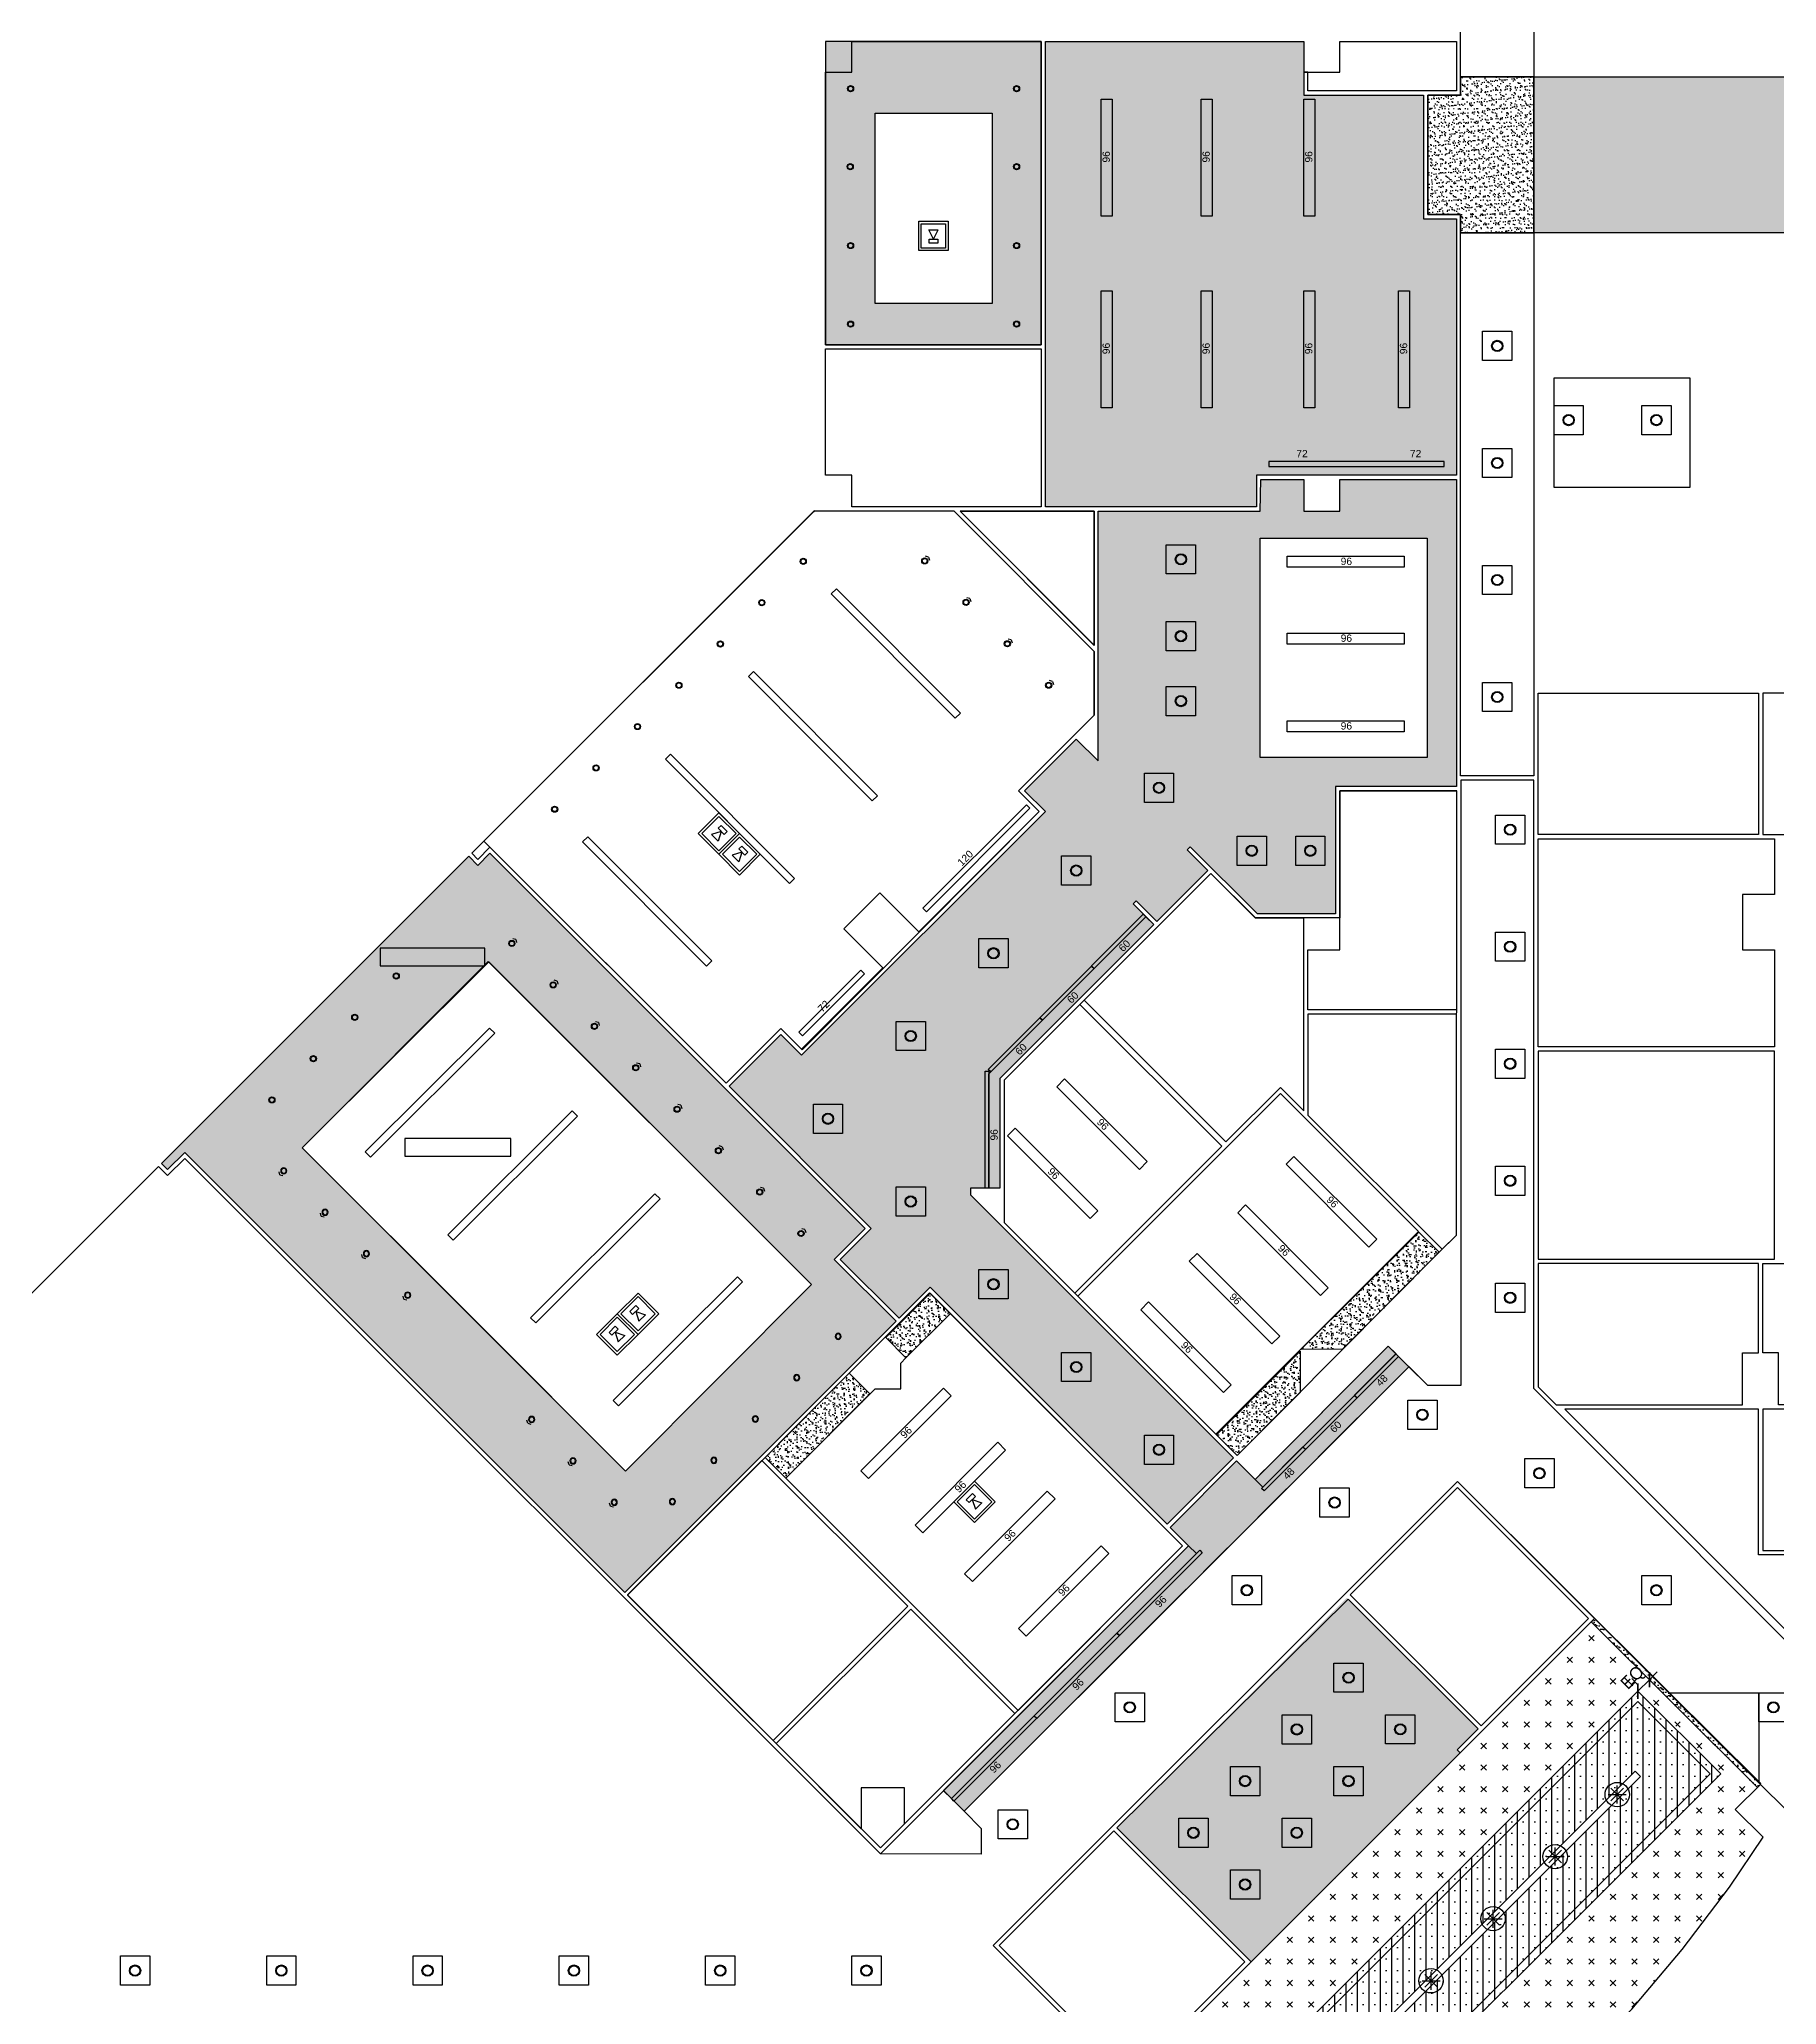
# Model space of a CAD drawing. Header units: inches. Extents: x 12 to 4427, y 13 to 4428.
# Drawn here: x 2248 to 3673, y 980 to 2592 of the extents above; entities that cross this region are included whole.
import ezdxf

# ---------------------------------------------------------------- set-up
doc = ezdxf.new("R2010")
doc.units = ezdxf.units.IN
doc.header["$LTSCALE"] = 96
doc.header["$MEASUREMENT"] = 0
for name, color, linetype in [('A-ANNO-DIMS', 4, 'Continuous'), ('A-Clng-Grid-Exst', 11, 'Continuous'), ('A-Clng-Neww', 94, 'Continuous'), ('A-Clng-Patt', 13, 'Continuous'), ('A-Grid-Clip', 231, 'Continuous'), ('A-Lite-Exst', 55, 'Continuous')]:
    doc.layers.add(name, color=color, linetype=linetype)
doc.styles.add('XFINE_0', font='swissl.ttf')
doc.styles.add('XFINE_1-8', font='swissl.ttf', dxfattribs={"height": 10})
doc.dimstyles.new('OTJ_1-8', dxfattribs={"dimscale": 96, "dimtxt": 0.09375, "dimasz": 0.09375, "dimexe": 0.0625, "dimexo": 0.15625, "dimgap": 0.046875, "dimtad": 1, "dimdec": 1, "dimzin": 3, "dimdsep": 46, "dimlunit": 4, "dimtxsty": 'XFINE_1-8', "dimblk": 'ARCHTICK', "dimcen": 0.09, "dimdle": 0.0625, "dimclrd": 15, "dimclre": 15, "dimclrt": 7, "dimadec": 0, "dimazin": 0, "dimtfac": 0.75, "dimtdec": 1, "dimtix": 1, "dimtmove": 1, "dimatfit": 3, "dimfxl": 1, "dimfrac": 1, "dimtolj": 1, "dimtzin": 0, "dimarcsym": 0})

# ---------------------------------------------------------------- blocks, each defined once
blk = doc.blocks.new('A$C47CC4072')
blk.add_lwpolyline([(0.1, 72), (9.1, 72), (9.1, -24), (0.1, -24)], close=True)
at = {"insert": (8, 23.4), "char_height": 6, "width": 11.781, "attachment_point": 2, "rotation": 270, "style": 'XFINE_0'}
blk.add_mtext('96', dxfattribs=at)
blk = doc.blocks.new('A$C26354C7F')
for radius in [4.62, 4]:
    blk.add_circle((4.6, 13.8), radius)
at = {"layer": 'DefPoints'}
blk.add_lwpolyline([(-7.4, 25.8), (16.6, 25.8), (16.6, 1.8), (-7.4, 1.8)], close=True, dxfattribs=at)
blk = doc.blocks.new('PENDANT (2)')
for p, q in [((-7.4, 0), (7.4, 0)), ((-5.2, 5.2), (5.2, -5.2)), ((-5.2, -5.2), (5.2, 5.2)), ((0, -7.4), (0, 7.4))]:
    blk.add_line(p, q)
blk.add_circle((0, 0), 10)
blk = doc.blocks.new('4W')
for q in [(3.2, 2.2), (3.2, -2.2)]:
    blk.add_line((4.5, 0), q)
for radius in [2.5, 2]:
    blk.add_circle((0, 0), radius)
blk = doc.blocks.new('4D')
for radius in [2.5, 2]:
    blk.add_circle((0, 0), radius)
blk = doc.blocks.new('_ArchTick')
at = {"color": 0, "linetype": 'ByBlock', "const_width": 0.15}
blk.add_lwpolyline([(-0.5, -0.5), (0.5, 0.5)], dxfattribs=at)
blk = doc.blocks.new('*D229')
at = {"layer": 'A-ANNO-DIMS', "color": 15, "lineweight": -2, "transparency": 16777216}
for p, q in [((3548.8, 1247.7), (3555.2, 1241.4)), ((3558.2, 1257.1), (3564.6, 1250.8)), ((3559.4, 1237.1), (3568.8, 1246.5)), ((3568.8, 1246.5), (3575.2, 1252.9)), ((3559.4, 1237.1), (3553, 1230.8))]:
    blk.add_line(p, q, dxfattribs=at)
at = {"layer": 'DefPoints', "color": 0, "transparency": 16777216}
for p in [(3568.8, 1246.5), (3568.8, 1246.5), (3559.4, 1237.1)]:
    blk.add_point(p, dxfattribs=at)
at = {"layer": 'A-ANNO-DIMS', "color": 15, "lineweight": -2, "transparency": 16777216, "xscale": 9, "yscale": 9, "zscale": 9}
for p, rotation in [((3559.4, 1237.1), 44.99999999999792), ((3568.8, 1246.5), 224.9999999999979)]:
    blk.add_blockref('_ArchTick', p, dxfattribs=dict(at, rotation=rotation))
at = {"layer": 'A-ANNO-DIMS', "color": 7, "transparency": 16777216, "insert": (3557, 1248.9), "char_height": 10, "attachment_point": 5, "rotation": 45, "style": 'XFINE_1-8'}
blk.add_mtext('\\A1;EQ.', dxfattribs=at)
blk = doc.blocks.new('A$C665C028A')
blk.add_lwpolyline([(0, 2.1), (67.9, 70), (70, 67.9), (2.1, 0)], close=True)
at = {"insert": (33.9, 30), "char_height": 6, "attachment_point": 2, "rotation": 45, "style": 'XFINE_0'}
blk.add_mtext_dynamic_manual_height_columns('96', width=2.881, gutter_width=50, heights=[0], dxfattribs=at)
blk = doc.blocks.new('A$C379E5C75')
blk.add_lwpolyline([(0, 2.1), (42.4, 44.5), (44.5, 42.4), (2.1, 0)], close=True)
at = {"insert": (24.8, 20.8), "char_height": 6, "attachment_point": 2, "rotation": 45, "style": 'XFINE_0'}
blk.add_mtext_dynamic_manual_height_columns('60', width=2.881, gutter_width=50, heights=[0], dxfattribs=at)
blk = doc.blocks.new('A$C78CD5D5E')
blk.add_lwpolyline([(0, 2.1), (33.9, 36.1), (36.1, 33.9), (2.1, 0)], close=True)
at = {"insert": (20.2, 16.4), "char_height": 6, "attachment_point": 2, "rotation": 45, "style": 'XFINE_0'}
blk.add_mtext_dynamic_manual_height_columns('48', width=2.881, gutter_width=50, heights=[0], dxfattribs=at)
blk = doc.blocks.new('proj')
for points in [[(0, -24), (24, -24), (24, 0), (0, 0)], [(2, -22), (22, -22), (22, -2), (2, -2)], [(8.4, -18), (15.6, -18), (15.6, -14.6), (8.4, -14.6)]]:
    blk.add_lwpolyline(points, close=True)
for points in [[(12, -14.6), (8.2, -7.1)], [(15.8, -7.1), (8.2, -7.1)], [(12, -14.6), (15.8, -7.1)]]:
    blk.add_lwpolyline(points)

msp = doc.modelspace()

# ---------------------------------------------------------------- hatches: boundary and pattern name
at = {"layer": 'A-Clng-Patt'}
h = msp.add_hatch(dxfattribs=at)
h.set_pattern_fill('AR-SAND', color=256, scale=3, style=0)
h.paths.add_polyline_path([(3069.99, 2590.54), (2892.99, 2590.54), (2892.99, 2341.75), (3069.99, 2341.75)])
h.paths.add_polyline_path([(2933.76, 2453.56), (2933.76, 2375.56), (3029.76, 2375.56), (3029.76, 2531.56), (2933.76, 2531.56), (2933.76, 2496.94)], flags=16)
h = msp.add_hatch(dxfattribs=at)
h.set_pattern_fill('AR-SAND', color=256, scale=3, style=0)
h.paths.add_polyline_path([(3410.49, 2234.75), (3246.56, 2234.75), (3246.56, 2208.75), (3073.49, 2208.75), (3073.49, 2590.54), (3285.25, 2590.54), (3285.25, 2546.5), (3383.65, 2546.5), (3383.65, 2445), (3410.49, 2445)])
h = msp.add_hatch(dxfattribs=at)
h.set_pattern_fill('AR-SAND', color=256, scale=3, style=0)
h.paths.add_polyline_path([(3413.99, 2433.5), (3473.99, 2433.5), (3473.99, 2561.5), (3413.99, 2561.5), (3413.99, 2546.5), (3387.15, 2546.5), (3387.15, 2448.5), (3413.99, 2448.5)])
h = msp.add_hatch(dxfattribs=at)
h.set_pattern_fill('AR-SAND', color=256, scale=1.5, style=0)
h.set_pattern_definition([(37.5, (0, 0), (-0.09449, 2.8902357), [0, -2.28, 0, -2.55, 0, -2.4375]), (7.5, (0, 0), (2.654665, 4.233219), [0, -1.23, 0, -2.055, 0, -0.7875]), (327.5, (-1.845, 0), (4.6712128, 0.0084886), [0, -0.75, 0, -2.7, 0, -3.525]), (317.5, (-1.845, 0), (4.50919, 1.3165133), [0, -0.375, 0, -1.77, 0, -2.025])])
h.paths.add_polyline_path([(3842.49, 2433.5), (3473.99, 2433.5), (3473.99, 2561.5), (3842.49, 2561.5)])
h = msp.add_hatch(dxfattribs=at)
h.set_pattern_fill('AR-SAND', color=256, scale=3, style=0)
h.paths.add_polyline_path([(3227.74, 1428.45), (3173.3, 1374), (2978.78, 1568.52), (2953.32, 1543.06), (2905.08, 1591.31), (2930.53, 1616.77), (2813.9, 1733.39), (2856.29, 1775.78), (2873.31, 1758.86), (3073.31, 1958.86), (3056.29, 1975.79), (3098.72, 2018.21), (3116.76, 2000.28), (3116.76, 2205.25), (3249.59, 2205.25), (3250.06, 2231.25), (3285.25, 2231.25), (3285.25, 2205.25), (3314.75, 2205.25), (3314.75, 2231.25), (3410.49, 2231.25), (3410.49, 1979.33), (3311.25, 1979.33), (3311.25, 1874.75), (3247.24, 1874.75), (3192.11, 1929.87), (3189.63, 1927.4), (3206.6, 1910.43), (3164.68, 1868.5), (3147.71, 1885.48), (3145.24, 1883), (3162.21, 1866.03), (3036.01, 1739.83), (3036.01, 1649.86), (3012.01, 1649.86), (3012.01, 1644.18)])
h.paths.add_polyline_path([(3386.49, 2183), (3249.59, 2183), (3249.59, 2003.08), (3386.5, 2003.08)], flags=16)
h = msp.add_hatch(dxfattribs=at)
h.set_pattern_fill('AR-SAND', color=256, scale=3, style=0)
h.paths.add_polyline_path([(2463.7, 1682.83), (2616.32, 1835.87), (2881.44, 1570.76), (2729.02, 1417.73)], flags=16)
h.paths.add_polyline_path([(2348.26, 1669.95), (2353.22, 1664.99), (2367.36, 1679.13), (2728.31, 1318.18), (2950.84, 1540.6), (2900.12, 1591.31), (2925.58, 1616.77), (2617.76, 1924.59), (2607.77, 1914.6), (2600.34, 1922.04)])
h = msp.add_hatch(dxfattribs=at)
h.set_pattern_fill('AR-SAND', color=256, scale=3, angle=315, style=0)
h.paths.add_polyline_path([(3396.43, 1597.14), (3379.82, 1613.75), (3283.1, 1517.75), (3317.4, 1518.1)])
h = msp.add_hatch(dxfattribs=at)
h.set_pattern_fill('AR-SAND', color=256, scale=3, angle=315, style=0)
h.paths.add_polyline_path([(2958.97, 1510.53), (2942.35, 1527.15), (2978.78, 1563.57), (2995.39, 1546.95)])
h = msp.add_hatch(dxfattribs=at)
h.set_pattern_fill('AR-SAND', color=256, scale=3, style=0)
h.paths.add_polyline_path([(2989.8, 1155.52), (3006.77, 1138.55), (3371.5, 1503.28), (3354.61, 1520.17), (3245.32, 1410.87), (3230.22, 1425.97), (3175.77, 1371.52), (3190.87, 1356.43)])
h = msp.add_hatch(dxfattribs=at)
h.set_pattern_fill('AR-SAND', color=256, scale=3, angle=315, style=0)
h.paths.add_polyline_path([(3282.25, 1516.19), (3282.25, 1482.25), (3230.57, 1430.57), (3213.6, 1447.54)])
h = msp.add_hatch(dxfattribs=at)
h.set_pattern_fill('AR-SAND', color=256, scale=3, angle=315, style=0)
h.paths.add_polyline_path([(2929.47, 1481.03), (2912.5, 1498), (2843.39, 1428.89), (2860.36, 1411.92)])
h = msp.add_hatch(dxfattribs=at)
h.set_pattern_fill('AR-SAND', color=256, scale=3, style=0)
h.set_pattern_definition([(37.5, (12.826, -13.027), (-0.18898, 5.7804713), [0, -4.56, 0, -5.1, 0, -4.875]), (7.5, (12.826, -13.027), (5.30933, 8.466438), [0, -2.46, 0, -4.11, 0, -1.575]), (327.5, (9.136, -13.027), (9.3424256, 0.016977), [0, -1.5, 0, -5.4, 0, -7.05]), (317.5, (9.136, -13.027), (9.01838, 2.633027), [0, -0.75, 0, -3.54, 0, -4.05])])
h.paths.add_polyline_path([(3241.85, 1015.03), (3413.33, 1186.51), (3410.85, 1188.98), (3428.06, 1206.19), (3320.58, 1313.67), (3131.89, 1124.98)])
h = msp.add_hatch(dxfattribs=at)
h.set_pattern_fill('CROSS', color=256, scale=50, style=0)
h.set_pattern_definition([(315, (3130.145, 929.178), (17.67767, -2e-14), [6.25, -18.75]), (45, (3130.145, 924.759), (2e-14, 17.67767), [6.25, -18.75])])
h.paths.add_polyline_path([(3657.32, 1158.16), (3657.4, 1158.08), (3521.12, 1294.13), (3333.43, 1106.45), (3145.63, 918.65), (3281.8, 782.47), (3299.98, 800.67), (3322.74, 777.93), (3363.67, 805.5), (3414.8, 844.19), (3463.72, 885.63), (3510.29, 929.7), (3554.36, 976.27), (3595.8, 1025.19), (3634.49, 1076.32), (3662.06, 1117.25), (3639.3, 1139.99)])
h.paths.add_polyline_path([(3272.06, 814.03), (3204.18, 881.91), (3560.56, 1238.29), (3628.44, 1170.41)], flags=16)
h = msp.add_hatch(dxfattribs=at)
h.set_pattern_fill('AR-SAND', color=256, scale=3, style=0)
h.paths.add_polyline_path([(3521.11, 1294.13), (3657.41, 1158.08), (3659.88, 1160.55), (3523.71, 1296.73), (3521.12, 1294.14)])
h = msp.add_hatch(dxfattribs=at)
h.set_pattern_fill('SACNCR', color=256, scale=100, angle=45, style=0)
h.set_pattern_definition([(90, (2785.687, 169.03), (-9.375, 2e-15), []), (90, (2790.375, 173.717), (-9.375, 2e-15), [0, -9.375])])
h.paths.add_polyline_path([(3270.9, 880.75), (3268.78, 882.87), (3285.75, 899.84), (3287.87, 897.72)])
h.paths.add_polyline_path([(3273.02, 878.63), (3270.9, 880.75), (3287.87, 897.72), (3290, 895.6)])
h.paths.add_polyline_path([(3290, 895.6), (3287.87, 897.72), (3304.84, 914.69), (3306.97, 912.57)])
h.paths.add_polyline_path([(3287.87, 897.72), (3285.75, 899.84), (3302.72, 916.81), (3304.84, 914.69)])
h.paths.add_polyline_path([(3321.82, 931.66), (3323.94, 929.54), (3306.97, 912.57), (3304.84, 914.69)])
h.paths.add_polyline_path([(3304.84, 914.69), (3302.72, 916.81), (3319.69, 933.79), (3321.82, 931.66)])
h.paths.add_polyline_path([(3338.79, 948.63), (3340.91, 946.51), (3323.94, 929.54), (3321.82, 931.66)])
h.paths.add_polyline_path([(3321.82, 931.66), (3319.69, 933.79), (3336.66, 950.76), (3338.79, 948.63)])
h.paths.add_polyline_path([(3340.91, 946.51), (3338.79, 948.63), (3355.76, 965.61), (3357.88, 963.48)])
h.paths.add_polyline_path([(3353.63, 967.73), (3355.76, 965.61), (3338.79, 948.63), (3336.66, 950.76)])
h.paths.add_polyline_path([(3355.76, 965.61), (3353.63, 967.73), (3370.61, 984.7), (3372.73, 982.58)])
h.paths.add_polyline_path([(3374.85, 980.45), (3357.88, 963.48), (3355.76, 965.61), (3372.73, 982.58)])
h.paths.add_polyline_path([(3387.58, 1001.67), (3389.7, 999.55), (3372.73, 982.58), (3370.61, 984.7)])
h.paths.add_polyline_path([(3374.85, 980.45), (3372.73, 982.58), (3389.7, 999.55), (3391.82, 997.42)])
h.paths.add_polyline_path([(3391.82, 997.42), (3389.7, 999.55), (3406.67, 1016.52), (3408.79, 1014.4)])
h.paths.add_polyline_path([(3404.55, 1018.64), (3406.67, 1016.52), (3389.7, 999.55), (3387.58, 1001.67)])
h.paths.add_polyline_path([(3423.64, 1033.49), (3425.76, 1031.37), (3408.79, 1014.4), (3406.67, 1016.52)])
h.paths.add_polyline_path([(3406.67, 1016.52), (3404.55, 1018.64), (3421.52, 1035.61), (3423.64, 1033.49)])
h.paths.add_polyline_path([(3423.64, 1033.49), (3421.52, 1035.61), (3438.49, 1052.58), (3440.61, 1050.46)])
h.paths.add_polyline_path([(3425.76, 1031.37), (3423.64, 1033.49), (3440.61, 1050.46), (3442.73, 1048.34)])
h.paths.add_polyline_path([(3442.73, 1048.34), (3440.61, 1050.46), (3457.58, 1067.43), (3459.7, 1065.31)])
h.paths.add_polyline_path([(3440.61, 1050.46), (3438.49, 1052.58), (3455.46, 1069.55), (3457.58, 1067.43)])
h.paths.add_polyline_path([(3459.7, 1065.31), (3457.58, 1067.43), (3474.55, 1084.4), (3476.67, 1082.28)])
h.paths.add_polyline_path([(3457.58, 1067.43), (3455.46, 1069.55), (3472.43, 1086.52), (3474.55, 1084.4)])
h.paths.add_polyline_path([(3474.55, 1084.4), (3472.43, 1086.52), (3489.4, 1103.49), (3491.52, 1101.37)])
h.paths.add_polyline_path([(3476.67, 1082.28), (3474.55, 1084.4), (3491.52, 1101.37), (3493.64, 1099.25)])
h.paths.add_polyline_path([(3508.49, 1118.34), (3510.61, 1116.22), (3493.64, 1099.25), (3491.52, 1101.37)])
h.paths.add_polyline_path([(3491.52, 1101.37), (3489.4, 1103.49), (3506.37, 1120.46), (3508.49, 1118.34)])
h.paths.add_polyline_path([(3508.49, 1118.34), (3506.37, 1120.46), (3523.34, 1137.43), (3525.46, 1135.31)])
h.paths.add_polyline_path([(3525.46, 1135.31), (3527.58, 1133.19), (3510.61, 1116.22), (3508.49, 1118.34)])
h.paths.add_polyline_path([(3525.46, 1135.31), (3523.34, 1137.43), (3540.31, 1154.4), (3542.43, 1152.28)])
h.paths.add_polyline_path([(3527.58, 1133.19), (3525.46, 1135.31), (3542.43, 1152.28), (3544.55, 1150.16)])
h.paths.add_polyline_path([(3542.43, 1152.28), (3540.31, 1154.4), (3557.28, 1171.37), (3559.4, 1169.25)])
h.paths.add_polyline_path([(3203.02, 880.75), (3270.9, 812.87), (3627.29, 1169.25), (3559.4, 1237.13)])
h.paths.add_polyline_path([(3544.55, 1150.16), (3542.43, 1152.28), (3559.4, 1169.25), (3561.52, 1167.13)])

# ---------------------------------------------------------------- linework, layer by layer
at = {"layer": 'A-Clng-Grid-Exst'}
msp.add_line((3473.99, 2561.5), (3473.99, 2433.5), dxfattribs=at)
for points in [[(3846.07, 4150.25), (3846.07, 1212.37), (3747, 1212.37), (3473.99, 1485.38), (3473.99, 1984.43), (3414.02, 1984.37), (3414.02, 1487.76), (3387.02, 1487.76), (3371.5, 1503.28), (3346.62, 1478.4), (3313.08, 1444.85), (3281.01, 1412.79), (3262.21, 1393.98), (3233.06, 1364.84), (3213.3, 1345.08), (3192.89, 1324.66), (3006.77, 1138.55), (3020.79, 1124.53), (3020.79, 1103.53), (2937.99, 1103.55), (2367.36, 1674.18), (2353.22, 1660.04), (2345.79, 1667.47), (2235.56, 1557.25)], [(2998.41, 2205.25), (3113.26, 2090.05), (3113.26, 2037.7), (3051.34, 1975.78), (3068.31, 1958.8), (2873.85, 1763.25), (2856.33, 1780.77), (2811.43, 1735.87), (2612.8, 1934.5), (2883.72, 2205.41), (2998.41, 2205.25)], [(3003.35, 2205.25), (3113.26, 2095.34), (3113.26, 2205.25), (3003.35, 2205.25)], [(3747, 1212.37), (3473.99, 1485.38), (3473.99, 1984.43), (3414.02, 1984.37), (3414.02, 1984.37), (3414.02, 1984.37), (3414.02, 1984.37), (3414.02, 1984.37), (3414.02, 1487.76), (3387.02, 1487.76), (3354.61, 1520.17), (3246.69, 1412.25), (3253.01, 1418.57), (3245.32, 1410.87), (3230.22, 1425.97), (3175.77, 1371.52), (3190.87, 1356.43), (3184.39, 1349.95), (3176.38, 1341.93), (2954.07, 1119.62), (2948.67, 1114.23), (2937.99, 1103.55), (2367.36, 1674.18), (2353.22, 1660.04), (2345.79, 1667.47), (2234.63, 1556.32)], [(3039.51, 1738.38), (3039.51, 1621.63), (3230.57, 1430.57), (3396.43, 1597.14), (3410.49, 1611.19), (3410.99, 1975.83), (3314.75, 1975.83), (3314.75, 1871.43), (3245.6, 1871.43), (3209.08, 1907.95), (3039.51, 1738.38)], [(2463.7, 1682.83), (2616.74, 1835.45), (2881.44, 1570.76), (2729.02, 1417.73), (2463.7, 1682.83)], [(2972.49, 1143), (3185.92, 1356.43), (2978.42, 1563.93), (2730.49, 1316), (2937.99, 1108.5), (2972.49, 1143)], [(3130.03, 929.06), (3073.81, 985.27), (3030.6, 1028.48), (3411.28, 1409.16), (3510.7, 1309.73), (3659.99, 1160.67), (3680.67, 1139.99)], [(3202.62, 856.07), (3030.6, 1028.48), (3411.28, 1409.16), (3585.35, 1235.87), (3658.62, 1235.87), (3658.62, 1162.91), (3660.25, 1161.29), (3659.81, 1160.85), (3680.67, 1140)], [(3035.55, 1028.48), (3143.03, 921), (3237.08, 1015.05), (3129.6, 1122.53), (3035.55, 1028.48)]]:
    msp.add_lwpolyline(points, dxfattribs=at)
for points in [[(3473.99, 2561.5), (3413.99, 2561.5), (3413.99, 3330), (3473.99, 3330)], [(2892.99, 2565.37), (2914.62, 2565.37), (2914.62, 2590.54), (3069.99, 2590.54), (3069.99, 2341.75), (2892.99, 2341.75)], [(3410.49, 2550), (3288.75, 2550), (3288.75, 2565.25), (3288.75, 2565.25), (3285.25, 2565.25), (3314.75, 2565.25), (3314.75, 2590.54), (3410.49, 2590.54)], [(2933.76, 2531.56), (3029.76, 2531.56), (3029.76, 2375.56), (2933.76, 2375.56), (2933.76, 2453.56), (2933.76, 2496.94)], [(3413.99, 2433.5), (3473.99, 2433.5), (3473.99, 1987.93), (3413.99, 1987.93)], [(2892.99, 2338.25), (3069.99, 2338.25), (3069.99, 2208.75), (2914.61, 2208.75), (2914.61, 2234.61), (2892.99, 2234.61)], [(3490.62, 2314.5), (3602, 2314.5), (3602, 2224.5), (3490.62, 2224.5)], [(3003.35, 2205.25), (3113.26, 2205.25), (3113.26, 2095.01)], [(3249.59, 2183), (3386.49, 2183), (3386.5, 2003.08), (3249.59, 2003.08)], [(3386.5, 2003.08), (3249.59, 2003.08), (3249.59, 2183), (3386.5, 2183)], [(3477.49, 2056), (3658.25, 2056), (3658.25, 1940), (3477.49, 1940)], [(3661.75, 1940), (3842.5, 1940), (3842.5, 2056), (3661.75, 2056)], [(3314.75, 1975.83), (3410.49, 1975.83), (3410.49, 1796.09), (3288.75, 1796.09), (3288.75, 1845.25), (3314.75, 1845.25)], [(3477.49, 1936.5), (3671.49, 1936.5), (3671.49, 1890.75), (3645.25, 1890.75), (3645.25, 1845.25), (3671.49, 1845.25), (3671.49, 1765.75), (3477.49, 1765.75)], [(3245.79, 1871.25), (3209.08, 1907.95), (3209.08, 1907.95), (3209.08, 1907.95), (3105.14, 1804.02), (3221.5, 1687.66), (3266.18, 1732.34), (3285.25, 1713.27), (3285.25, 1845.25), (3285.25, 1871.25)], [(2881.44, 1570.76), (2616.32, 1835.87), (2463.7, 1682.83), (2607.94, 1538.71), (2729.02, 1417.73)], [(3217.97, 1684.12), (3101.61, 1800.48), (3039.51, 1738.38), (3039.51, 1621.63), (3097.49, 1563.65)], [(3410.49, 1792.59), (3288.75, 1792.59), (3288.75, 1709.77), (3398.91, 1599.61), (3410.49, 1611.19)], [(3671.49, 1762.25), (3671.49, 1762.25), (3671.49, 1762.25), (3477.49, 1762.25), (3477.49, 1591.5), (3671.49, 1591.5)], [(3379.46, 1614.11), (3213.25, 1447.89), (3099.97, 1561.17), (3266.18, 1727.39)], [(3658.25, 1588), (3477.49, 1588), (3477.49, 1486.83), (3492.33, 1472), (3645.25, 1472), (3645.25, 1514.75), (3658.25, 1514.75)], [(3661.75, 1588), (3842.5, 1588), (3842.5, 1472), (3674.75, 1472), (3674.75, 1514.75), (3661.75, 1514.75)], [(3050.89, 1221.4), (2860.36, 1411.92), (2925.75, 1477.31), (2933.68, 1485.25), (2954.75, 1485.25), (2954.75, 1506.31), (2958.97, 1510.53), (2995.39, 1546.95), (3185.92, 1356.43)], [(3842.5, 1349), (3658.25, 1349), (3658.25, 1468.5), (3499.36, 1468.5), (3751.25, 1216.62), (3751.06, 1215.87), (3842.54, 1215.87)], [(3842.5, 1468.5), (3661.75, 1468.5), (3661.75, 1352.5), (3842.5, 1352.5)], [(2960.38, 1306.96), (2840.88, 1426.45), (2730.43, 1316.06), (2849.96, 1196.53)], [(3411.28, 1404.21), (3323.23, 1316.16), (3430.71, 1208.68), (3518.76, 1296.73)], [(3048.42, 1218.92), (2957.75, 1128.25), (2957.75, 1157.74), (2922.25, 1157.74), (2922.25, 1124.24), (2852.43, 1194.06), (2962.86, 1304.48)], [(3521.11, 1294.13), (3657.41, 1158.08), (3659.88, 1160.55), (3523.71, 1296.73), (3521.12, 1294.14)], [(3270.9, 812.87), (3203.02, 880.75), (3559.4, 1237.13), (3627.29, 1169.25)], [(3658.62, 1162.91), (3585.35, 1235.87), (3658.62, 1235.87)], [(3268.78, 882.87), (3273.02, 878.63), (3561.52, 1167.13), (3557.28, 1171.37), (3268.78, 882.87)], [(3129.6, 1122.53), (3035.55, 1028.48), (3143.03, 921), (3237.08, 1015.05)]]:
    msp.add_lwpolyline(points, close=True, dxfattribs=at)
at = {"layer": 'A-Clng-Neww'}
for points in [[(3069.99, 2590.54), (2892.99, 2590.54), (2892.99, 2341.75), (3069.99, 2341.75)], [(3410.49, 2234.75), (3246.56, 2234.75), (3246.56, 2208.75), (3073.49, 2208.75), (3073.49, 2590.54), (3285.25, 2590.54), (3285.25, 2546.5), (3383.65, 2546.5), (3383.65, 2445), (3410.49, 2445)], [(2933.76, 2375.56), (2933.76, 2531.56), (3029.76, 2531.56), (3029.76, 2375.56)], [(3227.74, 1428.45), (3173.3, 1374), (2978.78, 1568.52), (2953.32, 1543.06), (2905.08, 1591.31), (2930.53, 1616.77), (2813.9, 1733.39), (2856.29, 1775.78), (2873.31, 1758.86), (3073.31, 1958.86), (3056.29, 1975.79), (3098.72, 2018.21), (3116.76, 2000.28), (3116.76, 2205.25), (3249.59, 2205.25), (3250.06, 2231.25), (3285.25, 2231.25), (3285.25, 2205.25), (3314.75, 2205.25), (3314.75, 2231.25), (3410.49, 2231.25), (3410.49, 1979.33), (3311.25, 1979.33), (3311.25, 1874.75), (3247.24, 1874.75), (3192.11, 1929.87), (3189.63, 1927.4), (3206.6, 1910.43), (3164.68, 1868.5), (3147.71, 1885.48), (3145.24, 1883), (3162.21, 1866.03), (3036.01, 1739.83), (3036.01, 1649.86), (3012.01, 1649.86), (3012.01, 1644.18)], [(3113.26, 2037.7), (3113.26, 2090.05), (2998.41, 2205.25), (2883.71, 2205.41), (2883, 2204.7), (2602.82, 1924.51), (2607.77, 1919.55), (2617.76, 1929.54), (2811.43, 1735.87), (2856.28, 1780.72), (2873.3, 1763.8), (2940, 1830.5), (2923.03, 1847.48), (2907.96, 1862.55), (2937.45, 1892.03), (2950.3, 1879.19), (2952.52, 1876.97), (2969.49, 1859.99), (3068.35, 1958.85), (3051.38, 1975.82)], [(3396.43, 1597.14), (3379.82, 1613.75), (3283.1, 1517.75), (3317.4, 1518.1)], [(2958.97, 1510.53), (2942.35, 1527.15), (2978.78, 1563.57), (2995.39, 1546.95)], [(3282.25, 1516.19), (3282.25, 1482.25), (3230.57, 1430.57), (3213.6, 1447.54)], [(2929.47, 1481.03), (2912.5, 1498), (2843.39, 1428.89), (2860.36, 1411.92)], [(3242.04, 1015.05), (3413.52, 1186.53), (3411.04, 1189.01), (3428.25, 1206.21), (3321.82, 1312.63), (3132.08, 1125.01)], [(3659.99, 1160.67), (3657.42, 1163.24), (3523.71, 1296.73), (3143.15, 916.17), (3279.32, 780), (3299.98, 800.67), (3322.74, 777.93), (3363.67, 805.5), (3414.8, 844.19), (3463.72, 885.63), (3510.29, 929.7), (3554.36, 976.27), (3595.8, 1025.19), (3634.49, 1076.32), (3662.06, 1117.25), (3639.3, 1139.99)]]:
    msp.add_lwpolyline(points, close=True, dxfattribs=at)
for points in [[(2348.26, 1669.95), (2353.22, 1664.99), (2367.36, 1679.13), (2728.31, 1318.18), (2950.84, 1540.6), (2900.12, 1591.31), (2925.58, 1616.77), (2617.76, 1924.59), (2607.77, 1914.6), (2600.34, 1922.04), (2348.26, 1669.95)], [(2463.7, 1682.83), (2616.32, 1835.87), (2881.44, 1570.76), (2729.02, 1417.73), (2463.7, 1682.83)]]:
    msp.add_lwpolyline(points, dxfattribs=at)
at = {"layer": 'A-Clng-Patt'}
for points in [[(3842.49, 2433.5), (3413.99, 2433.5), (3413.99, 2448.5), (3387.15, 2448.5), (3387.15, 2546.5), (3413.99, 2546.5), (3413.99, 2561.5), (3842.49, 2561.5), (3842.49, 2433.5)], [(3413.99, 2433.5), (3473.99, 2433.5), (3473.99, 2561.5), (3413.99, 2561.5), (3413.99, 2546.5), (3387.15, 2546.5), (3387.15, 2448.5), (3413.99, 2448.5), (3413.99, 2433.5)], [(3842.49, 2433.5), (3473.99, 2433.5), (3473.99, 2561.5), (3842.49, 2561.5)], [(3155.84, 1872.39), (3162.21, 1866.03), (3036.01, 1739.83), (3036.01, 1649.86), (3027.01, 1649.86), (3027.01, 1743.56), (3155.84, 1872.39)], [(2989.8, 1155.52), (3006.77, 1138.55), (3371.5, 1503.28), (3354.61, 1520.17), (3245.32, 1410.87), (3230.22, 1425.97), (3175.77, 1371.52), (3190.87, 1356.43)], [(3251.68, 1404.51), (3245.32, 1410.87), (3354.61, 1520.17), (3360.98, 1513.8)], [(3190.87, 1356.43), (3197.23, 1350.06), (2996.25, 1149.07), (2989.69, 1155.33)]]:
    msp.add_lwpolyline(points, close=True, dxfattribs=at)
at = {"layer": 'A-Grid-Clip'}
for points in [[(2527.56, 1832.11), (2613.52, 1832.11), (2613.52, 1846.56), (2527.56, 1846.56)], [(2547.87, 1676.12), (2634.95, 1676.12), (2634.95, 1690.57), (2547.87, 1690.57)]]:
    msp.add_lwpolyline(points, close=True, dxfattribs=at)
at = {"layer": 'A-Lite-Exst'}
for points in [[(3256.52, 2245.9), (3256.52, 2241.75), (3400.52, 2241.75), (3400.52, 2245.9)], [(2897.67, 2137.23), (2999.34, 2035.25), (3003.58, 2039.49), (2901.92, 2141.46)], [(2829.68, 2069.45), (2931.35, 1967.47), (2935.6, 1971.71), (2833.93, 2073.68)], [(2761.7, 2001.67), (2863.36, 1899.69), (2867.61, 1903.93), (2765.95, 2005.91)], [(2972.92, 1879.54), (2975.86, 1876.6), (3060.71, 1961.45), (3057.77, 1964.39)], [(2693.71, 1933.89), (2795.38, 1831.91), (2799.63, 1836.15), (2697.96, 1938.13)], [(2871.1, 1777.72), (2874.04, 1774.78), (2924.95, 1825.69), (2922.02, 1828.63)], [(2874.04, 1774.78), (2871.1, 1777.72), (2922.01, 1828.62), (2924.95, 1825.69)], [(2519.71, 1675.21), (2621.69, 1776.88), (2617.45, 1781.12), (2515.47, 1679.46)], [(2587.49, 1607.22), (2689.46, 1708.89), (2685.23, 1713.14), (2583.25, 1611.47)], [(2655.27, 1539.24), (2757.24, 1640.9), (2753.01, 1645.15), (2651.03, 1543.48)], [(2723.05, 1471.25), (2825.02, 1572.92), (2820.79, 1577.17), (2718.81, 1475.5)], [(3559.4, 1228.65), (3618.8, 1169.25), (3270.9, 821.36), (3211.51, 880.75)]]:
    msp.add_lwpolyline(points, close=True, dxfattribs=at)

# ---------------------------------------------------------------- block references
for name, p, rotation in [('4D', (2913.55, 2551.82), 44.91306543873849), ('4D', (3049.74, 2551.82), 44.91306543873849), ('A$C47CC4072', (3128.22, 2519.27), 180), ('A$C47CC4072', (3210.19, 2519.27), 180), ('A$C47CC4072', (3294.36, 2519.27), 180), ('4D', (2913.24, 2487.82), 44.91306543873849), ('4D', (3049.74, 2487.82), 44.91306543873849), ('4D', (2913.55, 2423.05), 44.91306543873849), ('4D', (3049.74, 2423.05), 44.91306543873849), ('A$C47CC4072', (3128.22, 2362.02), 180), ('A$C47CC4072', (3210.19, 2362.02), 180), ('A$C47CC4072', (3294.36, 2362.02), 180), ('A$C47CC4072', (3372.12, 2362.02), 180), ('4D', (2913.55, 2358.62), 44.91306543873849), ('4D', (3049.74, 2358.67), 44.91306543873849), ('4D', (2874.73, 2164.01), 44.91306543873849), ('4W', (2974.38, 2164.36), 44.9130654387384), ('A$C47CC4072', (3343.65, 2159.03), 90), ('4D', (2840.73, 2130.12), 44.91306543873849), ('4W', (3008.27, 2130.36), 44.9130654387384), ('4D', (2806.74, 2096.23), 44.91306543873849), ('4W', (3042.16, 2096.37), 44.9130654387384), ('A$C47CC4072', (3343.65, 2096.03), 90), ('4D', (2772.75, 2062.34), 44.91306543873849), ('4W', (3076.05, 2062.38), 44.9130654387384), ('4D', (2738.75, 2028.45), 44.91306543873849), ('A$C47CC4072', (3343.65, 2024.03), 90), ('4D', (2704.76, 1994.56), 44.91306543873849), ('4D', (2670.77, 1960.68), 44.91306543873849), ('4W', (2635.68, 1850.53), 44.91306543873937), ('4D', (2540.84, 1823.83), 44.91306543873868), ('4W', (2669.57, 1816.53), 44.91306543873937), ('4D', (2506.85, 1789.94), 44.91306543873868), ('4W', (2703.46, 1782.54), 44.91306543873937), ('4D', (2472.86, 1756.05), 44.91306543873868), ('4W', (2737.35, 1748.55), 44.91306543873937), ('A$C665C028A', (3025.51, 1648.36), 45.00000000000001), ('4D', (2438.87, 1722.16), 44.91306543873868), ('A$C47CC4072', (3133.49, 1682.06), 45), ('4W', (2771.24, 1714.56), 44.91306543873937), ('A$C47CC4072', (3093.1, 1641.68), 45), ('4W', (2805.13, 1680.56), 44.91306543873937), ('A$C47CC4072', (3321.74, 1618.39), 44.99999999999956), ('4W', (2839.02, 1646.57), 44.91306543873937), ('A$C47CC4072', (3281.97, 1578.63), 44.99999999999956), ('4W', (2872.91, 1612.58), 44.91306543873937), ('A$C47CC4072', (3242.2, 1538.86), 44.99999999999956), ('A$C47CC4072', (3202.44, 1499.09), 44.99999999999956), ('A$C47CC4072', (2979.21, 1462.41), 134.9999999999995), ('A$C47CC4072', (3023.75, 1417.86), 134.9999999999995), ('A$C47CC4072', (3064.41, 1377.9), 134.9999999999995), ('A$C47CC4072', (3108.61, 1333), 134.9999999999995)]:
    msp.add_blockref(name, p, dxfattribs=dict(at, rotation=rotation))
at = {"layer": 'A-Lite-Exst', "xscale": -1}
msp.add_blockref('proj', (2993.49, 2443), dxfattribs=at)
at = {"layer": 'A-Lite-Exst'}
for name, p in [('A$C26354C7F', (3439.37, 2326.92)), ('A$C26354C7F', (3498, 2266.08)), ('A$C26354C7F', (3570, 2266.08)), ('A$C26354C7F', (3439.37, 2230.92)), ('A$C26354C7F', (3179.9, 2151.89)), ('A$C26354C7F', (3439.37, 2134.92)), ('A$C26354C7F', (3179.9, 2088.83)), ('A$C26354C7F', (3439.37, 2038.92)), ('A$C26354C7F', (3179.9, 2035.57)), ('A$C26354C7F', (3161.95, 1964.44)), ('A$C26354C7F', (3450, 1930.08)), ('A$C26354C7F', (3238.06, 1912.76)), ('A$C26354C7F', (3286.06, 1912.76)), ('A$C26354C7F', (3094.06, 1896.56)), ('A$C379E5C75', (3111.29, 1829.97)), ('A$C26354C7F', (3026.18, 1828.68)), ('A$C26354C7F', (3450, 1834.08)), ('A$C379E5C75', (3068.87, 1787.54)), ('A$C26354C7F', (2958.3, 1760.79)), ('A$C379E5C75', (3026.44, 1745.11)), ('A$C26354C7F', (3450, 1738.08)), ('A$C26354C7F', (2890.42, 1692.91)), ('A$C26354C7F', (3450, 1642.08)), ('A$C26354C7F', (2958.3, 1625.03)), ('A$C26354C7F', (3026.18, 1557.15)), ('A$C26354C7F', (3450, 1546.08)), ('A$C26354C7F', (3094.06, 1489.27)), ('A$C78CD5D5E', (3327.03, 1477.74)), ('A$C379E5C75', (3284.61, 1435.31)), ('A$C26354C7F', (3378, 1450.08)), ('A$C26354C7F', (3161.95, 1421.38)), ('A$C78CD5D5E', (3250.67, 1401.37)), ('A$C26354C7F', (3474, 1402.08)), ('A$C26354C7F', (3306, 1378.08)), ('A$C665C028A', (3132.01, 1282.72)), ('A$C26354C7F', (3234, 1306.08)), ('A$C26354C7F', (3570, 1306.08)), ('A$C665C028A', (3064.13, 1214.83)), ('A$C26354C7F', (3317.45, 1234.4)), ('A$C26354C7F', (3138, 1210.08)), ('A$C26354C7F', (3666, 1210.08)), ('A$C665C028A', (2996.25, 1146.95)), ('A$C26354C7F', (3275.03, 1191.97)), ('A$C26354C7F', (3359.84, 1192)), ('A$C26354C7F', (3232.6, 1149.55)), ('A$C26354C7F', (3317.41, 1149.57)), ('PENDANT (2)', (3542.43, 1152.28)), ('A$C26354C7F', (3042, 1114.08)), ('A$C26354C7F', (3190.17, 1107.12)), ('A$C26354C7F', (3274.99, 1107.14)), ('PENDANT (2)', (3491.52, 1101.37)), ('A$C26354C7F', (3232.56, 1064.72)), ('PENDANT (2)', (3440.61, 1050.46)), ('A$C26354C7F', (2322, 994.08)), ('A$C26354C7F', (2442, 994.08)), ('A$C26354C7F', (2562, 994.08)), ('A$C26354C7F', (2682, 994.08)), ('A$C26354C7F', (2802, 994.08)), ('A$C26354C7F', (2922, 994.08)), ('PENDANT (2)', (3389.7, 999.55))]:
    msp.add_blockref(name, p, dxfattribs=at)
at = {"layer": 'A-Lite-Exst', "xscale": -1}
for name, p, rotation in [('proj', (2788.6, 1940.64), 134.9999999999999), ('proj', (2805.57, 1923.66), 134.9999999999999), ('4W', (2448.58, 1663.99), 44.91306543873777), ('4W', (2482.47, 1630), 44.91306543873777), ('4W', (2516.36, 1596.01), 44.91306543873777), ('4W', (2550.25, 1562.01), 44.91306543873777), ('proj', (2739.17, 1529.8), 225), ('proj', (2722.2, 1512.83), 225), ('4D', (2903.37, 1528.2), 224.9130654387383), ('4D', (2869.37, 1494.31), 224.9130654387383), ('4W', (2651.92, 1460.04), 44.91306543873777), ('4D', (2835.38, 1460.42), 224.9130654387383), ('4W', (2685.81, 1426.04), 44.91306543873777), ('4D', (2801.39, 1426.53), 224.9130654387383), ('proj', (3015.19, 1375.51), 225), ('4W', (2719.7, 1392.05), 44.91306543873777), ('4D', (2767.4, 1392.64), 224.9130654387383)]:
    msp.add_blockref(name, p, dxfattribs=dict(at, rotation=rotation))

# ---------------------------------------------------------------- texts
at = {"layer": 'A-Lite-Exst', "char_height": 6, "width": 11.7812, "attachment_point": 2, "style": 'XFINE_0'}
for insert in [(3283.86, 2255.41), (3377.06, 2255.41)]:
    msp.add_mtext('72', dxfattribs=dict(at, insert=insert))
at = {"layer": 'A-Lite-Exst', "char_height": 6, "width": 11.7812, "attachment_point": 2, "rotation": 45, "style": 'XFINE_0'}
for s, insert in [('120', (3005.49, 1922.7)), ('72', (2889.33, 1801.19))]:
    msp.add_mtext(s, dxfattribs=dict(at, insert=insert))

# ---------------------------------------------------------------- dimensions: what is measured, and where the dimension line sits
at = {"layer": 'A-ANNO-DIMS'}
dim = msp.add_aligned_dim(p1=(3559.4, 1237.13), p2=(3568.8, 1246.53), distance=0, text='EQ.', dimstyle='OTJ_1-8', dxfattribs=at)
dim.commit()
dim.dimension.update_dxf_attribs({"geometry": '*D229', "text_midpoint": (3557.03, 1248.9)})

doc.saveas('drawing.dxf')
